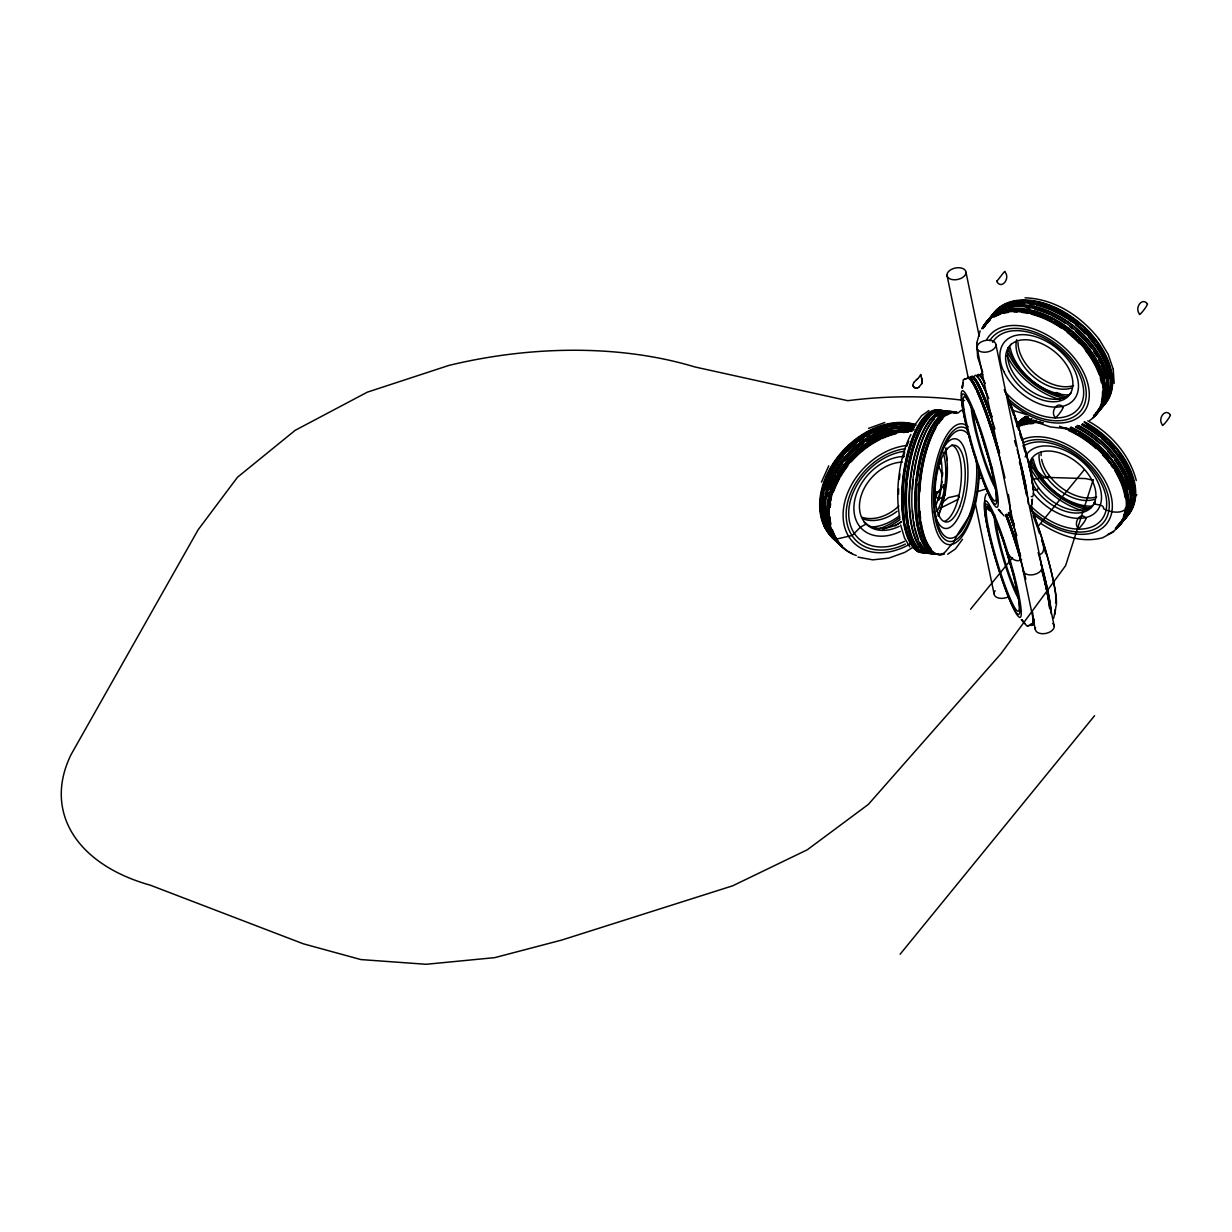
<?xml version="1.0" encoding="UTF-8"?>
<svg xmlns="http://www.w3.org/2000/svg" width="1232" height="1232" viewBox="0 0 1232 1232"><rect width="100%" height="100%" fill="white"/><g stroke="black" fill="none" stroke-linecap="round" stroke-linejoin="round"><path stroke-width="1.5" d="M912.712 385.539L913.744 382.474M936.212 497.605L936.72 493.401M922.183 383.552L921.705 378.532M945.16 494.479L944.544 488.904M945.267 493.909L945.344 492.122M922.291 382.983L918.656 387.449M962.577 385.447L962.346 387.864L963.255 379.841L966.904 378.486A71.795 8.008 73.4 0 1 983.09 405.944A71.795 8.008 73.4 0 1 1004.958 478.001M1031.985 501.963L1032.216 499.545L1031.446 507.122M1055.054 612.165L1055.27 609.732L1053.73 618.233M975.929 498.575C973.496 515.269 959.374 527.573 953.368 543.158C948.209 546.161 945.19 556.248 938.076 554.2M962.13 388.188L962.87 382.89M1031.677 504.519L1032.431 499.222M1054.746 614.722L1055.993 606.144A60.768 6.776 73.4 0 0 1049.695 565.611A60.768 6.776 73.4 0 0 1030.275 506.152M920.612 374.59L920.473 375.313M943.45 486.24L943.866 484.977M943.589 485.824L938.892 491.291M976.791 342.927L980.133 330.854M1093.231 479.648L1065.603 565.642L1000.738 653.992L868.314 804.434L807.253 849.803L732.686 885.808L561.838 940.031L494.74 957.634L426.195 964.286L360.899 959.574L303.288 943.789L150.242 885.161A199.784 121.075 -11.7 0 1 71.225 754.307L198.136 529.775L237.453 477.277L295.156 430.338L367.321 392.161L449.033 365.38A332.979 201.786 -11.7 0 1 694.802 366.936L847.77 400.693A304.427 184.477 -11.7 0 1 964.61 400.508M946.33 448.248L945.699 449.926L947.085 448.417M821.451 482.128L828.766 465.835M944.236 496.342L945.221 494.402M924.416 551.72L923.908 552.614L921.582 552.352L922.09 551.459L920.612 552.244L917.116 551.382M928.497 552.167L927.989 553.076L924.878 552.721M931.223 552.475L930.699 553.368L933.81 553.722L934.318 552.814A71.795 27.073 -83.6 0 1 909.847 483.344A71.795 27.073 -83.6 0 1 947.054 411.211M920.55 375.236L917.948 378.578M914.529 425.333L921.644 415.661L928.928 410.549M942.372 502.487L948.455 497.605L958.496 495.372M962.515 539.277L955.416 548.948L947.67 554.231M970.57 609.209L1012.535 557.742M1084.252 469.777L1037.359 527.281A54.316 6.052 73.4 0 0 1033.109 515.638M900.115 954.23L1094.586 715.7M1094.971 501.455C1090.243 506.198 1104.38 502.825 1103.579 508.739C1109.385 511.942 1121.105 514.529 1126.063 508.57L1125.247 508.369L1133.117 500.023M913.682 382.551L915.992 380.288M936.643 493.478L938.969 491.214M823.946 526.141L827.226 530.053M944.313 496.265L939.03 498.914M915.93 380.365L917.039 379.287M916.978 379.364L918.009 378.501M940.016 490.213L940.986 489.427M986.247 493.878C983.09 500.361 984.43 509.278 992.253 511.942M912.619 547.501L904.919 552.321L888.719 558.158L872.687 559.836L858.011 557.126M1113.743 531.67L1102.686 537.737C1081.296 543.589 1059.212 535.335 1041.271 523.754M940.155 508.277L958.65 499.099M830.183 531.747L827.75 530.545M831.646 533.117L830.892 533.487L833.325 534.703M833.848 535.196L833.078 535.566L837.021 538.954L852.267 535.443L860.598 526.973L866.604 523.831L864.171 522.122M917.486 387.895L918.718 387.372M868.56 428.366L884.761 422.514M975.744 492.122L986.57 488.858M1038.668 554.585C1045.691 554.446 1044.166 543.389 1041.533 539.739M1023.176 621.59L1021.651 619.696L1026.841 625.948L1030.63 625.086A71.795 8.008 73.4 0 0 1032.555 612.027M963.901 379.379L965.903 378.809M1027.611 625.995L1029.629 625.409M945.529 450.342L946.453 450.096M1032.662 479.279L1046.753 477.369L1085.623 478.586L1092.984 480.218M933.794 492.092L938.861 491.614M917.547 387.818L914.313 387.603L912.773 385.447M1025.055 297.836C1054.746 298.729 1081.45 316.532 1099.237 339.462M1065.849 428.674L1050.403 426.95L1034.172 421.436M934.78 553.83L937.105 554.092M1031.045 468.483C1036.713 466.836 1045.845 483.945 1048.894 475.244M914.822 387.71L916.131 387.911M937.737 498.714L939.092 498.837M1132.824 499.206L1136.859 494.633M1033.171 489.566L1037.175 490.274L1038.514 487.81M1004.018 515.838L998.598 509.509L1000.107 511.403M937.798 498.637L935.75 496.373M1087.794 420.836C1110.817 433.356 1129.652 454.901 1136.289 480.526M913.312 386.586L914.375 387.51M957.726 495.372L959.466 497.297M998.259 509.386L1001.785 513.421M1021.313 619.573L1024.839 623.608M1099.283 339.524L1108.184 354.354L1113.251 369.261M909.801 546.916L904.488 537.922L900.638 525.048M1021.605 559.682L1020.604 559.975C1014.49 563.27 1008.099 555.047 1006.344 550.242M943.804 485.054L944.097 487.934M921.505 378.055L920.689 374.513M982.736 372.141L977.669 357.249L976.745 343.112M1023.068 570.37L1023.499 571.833A9.625 5.837 -11.7 0 0 1034.187 574.512A9.625 5.837 -11.7 0 0 1042.056 567.444L1041.641 565.965A9.625 5.837 -11.7 0 0 1040.593 564.703M943.789 486.501L945.098 491.476M922.306 381.273L921.582 377.978M995.933 344.729A9.625 5.837 -11.7 0 1 982.043 351.998A9.625 5.837 -11.7 0 1 981.365 341.865A9.625 5.837 -11.7 0 1 995.933 344.729L1054.238 626.241M965.98 272.272A9.625 5.837 -11.7 0 1 952.074 279.556A9.625 5.837 -11.7 0 1 951.397 269.408A9.625 5.837 -11.7 0 1 965.98 272.272L979.194 336.09M976.961 347.67L1035.25 629.167M946.992 275.213L968.367 378.424M975.451 504.011L994.055 593.824M1113.266 369.415L1114.159 383.383M981.581 477.908A9.625 5.837 -11.7 0 1 979.147 478.493M1013.104 410.487A304.427 184.477 -11.7 0 1 1026.025 414.46M946.592 448.818A2.603 1.232 -77.4 0 1 945.483 450.835M1052.775 623.5A9.625 5.837 -11.7 0 1 1046.368 633.31A9.625 5.837 -11.7 0 1 1035.481 627.612M958.311 412.951A9.625 5.837 -11.7 0 1 963.901 409.332M1008.623 596.704A9.625 5.837 -11.7 0 1 997.104 597.535A9.625 5.837 -11.7 0 1 995.133 590.713M1025.809 416.401A71.795 45.584 39.5 0 0 1016.862 424.378A71.795 45.584 39.5 0 1 1028.412 416.816M1084.36 421.698A71.795 45.584 39.5 0 1 1124.785 518.349M1086.085 509.293A57.55 36.544 39.5 0 1 1030.152 461.769M1078.801 425.61A71.795 45.584 39.5 0 1 1118.086 525.186M1017.601 424.178A71.795 45.584 39.5 0 1 1028.489 418.202M1082.081 424.455A71.795 45.584 39.5 0 1 1122.506 521.105M1017.401 423.654A71.795 45.584 39.5 0 1 1026.857 416.17M1085.454 423.207A71.795 45.584 39.5 0 1 1124.277 518.965M1082.589 423.823A71.795 45.584 39.5 0 1 1120.258 522.537M1017.293 423.885A71.795 45.584 39.5 0 1 1027.242 416.893M1017.971 424.47A70.902 45.014 39.5 0 1 1020.419 422.145M1082.451 424.409A70.902 45.014 39.5 0 1 1133.132 495.403M1132.747 500.531A70.902 45.014 39.5 0 1 1127.003 514.961M1021.559 439.932A60.768 38.592 39.5 0 1 1092.953 464.218A60.768 38.592 39.5 0 1 1103.102 527.419A60.768 38.592 39.5 0 1 1033.494 514.144M1023.33 442.658A57.55 36.544 39.5 0 1 1092.045 466.866A57.55 36.544 39.5 0 1 1098.836 526.803A57.55 36.544 39.5 0 1 1030.907 509.571M1017.262 425.872A71.795 45.584 39.5 0 1 1033.648 420.127M1070.824 427.042A71.795 45.584 39.5 0 1 1117.732 526.88M1022.498 423.962A70.902 45.014 39.5 0 1 1029.013 421.76M1070.762 427.658A70.902 45.014 39.5 0 1 1126.787 491.275M1127.603 496.619A70.902 45.014 39.5 0 1 1124.369 517.04M1122.691 519.966A70.902 45.014 39.5 0 1 1117.101 526.264M1023.345 445.969A54.316 34.496 39.5 0 1 1089.535 466.635A54.316 34.496 39.5 0 1 1096.264 524.601A54.316 34.496 39.5 0 1 1030.26 505.459M1122.66 520.181A70.902 45.014 39.5 0 1 1120.211 522.507M1018.248 424.794A70.902 45.014 39.5 0 1 1028.982 418.88M1077.076 425.394A70.902 45.014 39.5 0 1 1127.48 513.267M1091.413 506.198A47.17 29.953 39.5 0 1 1033.263 459.105M1086.886 424.686A70.902 45.014 39.5 0 1 1106.12 438.992M1110.063 442.842A70.902 45.014 39.5 0 1 1115.006 448.263M1119.472 453.9A70.902 45.014 39.5 0 1 1127.496 466.959M1128.281 468.607A70.902 45.014 39.5 0 1 1133.317 483.36M1133.686 500.808A70.902 45.014 39.5 0 1 1131.623 507.569M1130.899 509.124A70.902 45.014 39.5 0 1 1127.203 514.776M1022.545 422.73A70.902 45.014 39.5 0 1 1025.825 421.267M1027.534 420.651A70.902 45.014 39.5 0 1 1030.676 419.742M1075.628 427.165A70.902 45.014 39.5 0 1 1099.883 443.659M1107.722 451.42A70.902 45.014 39.5 0 1 1112.434 456.964M1114.59 459.798A70.902 45.014 39.5 0 1 1123.415 474.505M1124.154 476.153A70.902 45.014 39.5 0 1 1128.435 489.273M1129.498 499.792A70.902 45.014 39.5 0 1 1129.328 503.087M1128.82 506.722A70.902 45.014 39.5 0 1 1126.741 513.482M1126.033 515.022A70.902 45.014 39.5 0 1 1118.764 524.262M1075.721 426.549A71.795 45.584 39.5 0 1 1125.709 478.139A71.795 45.584 39.5 0 1 1116.623 526.942M1017.493 424.871A71.795 45.584 39.5 0 1 1031.862 418.68M1119.026 524.586A70.902 45.014 39.5 0 1 1116.577 526.896M1025.363 423.284A70.902 45.014 39.5 0 1 1028.489 422.391M1070.254 428.289A70.902 45.014 39.5 0 1 1076.645 431.446M1079.833 433.233A70.902 45.014 39.5 0 1 1109.123 458.212M1113.559 464.033A70.902 45.014 39.5 0 1 1121.228 477.138M1121.982 478.786A70.902 45.014 39.5 0 1 1126.264 491.907M1127.234 499.006A70.902 45.014 39.5 0 1 1124.57 516.116M1123.846 517.671A70.902 45.014 39.5 0 1 1121.197 521.998M1016.739 426.503A71.795 45.584 39.5 0 1 1036.697 420.451M1070.315 427.658A71.795 45.584 39.5 0 1 1117.224 527.512M1018.556 426.226A71.795 45.584 39.5 0 1 1040.578 421.945M1065.449 427.627A71.795 45.584 39.5 0 1 1119.888 476.969A71.795 45.584 39.5 0 1 1115.976 529.021M1117.794 526.095A70.902 45.014 39.5 0 1 1115.33 528.405M1024.115 424.794A70.902 45.014 39.5 0 1 1032.293 422.976M1065.434 428.274A70.902 45.014 39.5 0 1 1125.632 496.989M1125.386 510.864A70.902 45.014 39.5 0 1 1123.322 517.625M1122.614 519.18A70.902 45.014 39.5 0 1 1120.92 522.106M1030.044 423.854A70.902 45.014 39.5 0 1 1033.525 423.423M1068.483 430.43A70.902 45.014 39.5 0 1 1095.941 448.433M1102.517 454.839A70.902 45.014 39.5 0 1 1109.585 463.155M1110.648 464.572A70.902 45.014 39.5 0 1 1112.896 467.775M1115.006 471.04A70.902 45.014 39.5 0 1 1125.109 497.62M1124.878 511.496A70.902 45.014 39.5 0 1 1123.445 516.639M1121.289 521.29A70.902 45.014 39.5 0 1 1116.069 527.912M1059.458 426.272A71.795 45.584 39.5 0 1 1120.72 480.465A71.795 45.584 39.5 0 1 1107.999 534.303M1018.048 426.842A71.795 45.584 39.5 0 1 1043.473 422.822M1127.727 514.144A70.902 45.014 39.5 0 1 1124.154 517.733M1084.222 422.283A70.902 45.014 39.5 0 1 1133.825 482.744M1134.903 493.262A70.902 45.014 39.5 0 1 1131.423 508.493M1081.942 425.04A70.902 45.014 39.5 0 1 1098.744 436.267M1101.608 438.654A70.902 45.014 39.5 0 1 1132.608 494.325M1132.223 501.147A70.902 45.014 39.5 0 1 1131.068 506.429M1129.143 511.265A70.902 45.014 39.5 0 1 1121.875 520.489M1025.132 456.933A45.107 28.644 39.5 0 1 1081.018 460.537A45.107 28.644 39.5 0 1 1093.2 514.345A45.107 28.644 39.5 0 1 1033.386 493.37M1028.766 466.959A38.623 24.517 39.5 0 1 1076.152 461.738A38.623 24.517 39.5 0 1 1086.347 511.018A38.623 24.517 39.5 0 1 1031.985 482.528M1090.613 508.339A54.778 34.789 39.5 0 1 1031.554 460.506M1096.619 496.835A38.623 24.517 39.5 0 1 1041.656 459.459M1041.132 455.594A38.623 24.517 39.5 0 1 1041.179 451.928M1094.586 499.314A38.623 24.517 39.5 0 1 1057.487 488.75A38.623 24.517 39.5 0 1 1039.13 454.392M1095.279 502.564A38.623 24.517 39.5 0 1 1052.174 501.131A38.623 24.517 39.5 0 1 1032.601 457.996M1082.928 510.849A60.306 38.3 39.5 0 1 1030.014 467.067M1037.914 528.744A54.316 6.052 73.4 0 1 1039.546 533.564M1041.687 540.201A54.316 6.052 73.4 0 1 1045.737 553.799M1030.46 506.645A57.55 6.422 73.4 0 1 1049.248 563.409A57.55 6.422 73.4 0 1 1055.516 602.956M1009.947 513.205A71.795 8.008 73.4 0 1 1014.352 525.125M1010.024 513.729A70.902 7.916 73.4 0 1 1014.367 525.494M1041.579 568.938A71.795 8.008 73.4 0 1 1049.88 609.008M1041.872 570.447A70.902 7.916 73.4 0 1 1046.399 589.527M1046.738 591.144A70.902 7.916 73.4 0 1 1048.817 602.448M1049.063 604.08A70.902 7.916 73.4 0 1 1049.618 608.3M1008.423 512.497A70.902 7.916 73.4 0 1 1013.366 525.787M1038.145 552.629A71.795 8.008 73.4 0 1 1051.266 613.921M1042.873 570.154A70.902 7.916 73.4 0 1 1049.818 602.155M1050.08 603.788A70.902 7.916 73.4 0 1 1050.619 607.992M1018.202 597.997A45.107 5.036 73.4 0 1 1001.678 553.26A45.107 5.036 73.4 0 1 994.748 514.853M1006.544 514.221A71.795 8.008 73.4 0 1 1020.543 555.909M1034.202 619.018A71.795 8.008 73.4 0 1 1031.631 624.793M1008.946 513.498A71.795 8.008 73.4 0 1 1016.847 535.643M1005.543 514.514A71.795 8.008 73.4 0 1 1025.84 579.209M1006.606 514.745A70.902 7.916 73.4 0 1 1020.435 555.909M1033.91 620.435A70.902 7.916 73.4 0 1 1031.4 623.946M1005.605 515.038A70.902 7.916 73.4 0 1 1020.989 561.546M1032.909 620.728A70.902 7.916 73.4 0 1 1030.383 624.239M1016.924 592.13A38.623 4.312 73.4 0 1 1004.188 558.666A38.623 4.312 73.4 0 1 996.549 523.739M1014.506 576.653A38.623 4.312 73.4 0 1 1002.971 537.968M991.129 317.486A71.795 45.584 39.5 0 1 1078.323 321.783A71.795 45.584 39.5 0 1 1101.747 407.068M987.186 322.26A71.795 45.584 39.5 0 1 1074.396 326.557A71.795 45.584 39.5 0 1 1097.804 411.842M988.849 320.243A71.795 45.584 39.5 0 1 1078.108 326.249A71.795 45.584 39.5 0 1 1096.696 411.904M989.234 321.306A71.795 45.584 39.5 0 1 1075.721 320.751A71.795 45.584 39.5 0 1 1101.223 407.7M989.373 319.612A71.795 45.584 39.5 0 1 1076.568 323.924A71.795 45.584 39.5 0 1 1099.991 409.209M1099.344 408.593A70.902 45.014 39.5 0 0 1101.793 406.283A70.902 45.014 39.5 0 1 1098.42 410.102M993.808 314.453A70.902 45.014 39.5 0 1 996.118 312.004M998.705 309.833A70.902 45.014 39.5 0 1 1006.405 305.598M1011.256 304.073A70.902 45.014 39.5 0 1 1024.87 302.841M1029.967 303.272A70.902 45.014 39.5 0 1 1109.647 377.161M1109.924 387.418A70.902 45.014 39.5 0 1 1107.337 397.813M1106.613 399.353A70.902 45.014 39.5 0 1 1103.964 403.68M1101.269 406.899A70.902 45.014 39.5 0 1 1098.821 409.224M999.583 309.463A70.902 45.014 39.5 0 1 1007.607 305.598M1012.381 304.335A70.902 45.014 39.5 0 1 1015.784 303.796M1029.444 303.904A70.902 45.014 39.5 0 1 1034.664 304.766M1036.405 305.136A70.902 45.014 39.5 0 1 1066.743 318.457M1068.267 319.473A70.902 45.014 39.5 0 1 1071.27 321.583M1075.705 324.986A70.902 45.014 39.5 0 1 1085.253 333.703M1089.011 337.737A70.902 45.014 39.5 0 1 1109.123 377.793M1109.185 389.882A70.902 45.014 39.5 0 1 1106.813 398.444M1105.304 401.478A70.902 45.014 39.5 0 1 1103.441 404.312M992.669 316.485A70.902 45.014 39.5 0 1 995.564 312.327M1001.878 306.706A70.902 45.014 39.5 0 1 1009.886 302.841M1014.66 301.578A70.902 45.014 39.5 0 1 1023.376 300.67M1028.304 300.808A70.902 45.014 39.5 0 1 1035.188 301.655M1038.684 302.379A70.902 45.014 39.5 0 1 1110.787 371.463M1111.618 376.807A70.902 45.014 39.5 0 1 1110.294 392.392M1106.69 400.154A70.902 45.014 39.5 0 1 1104.688 402.879M986.432 340.294A60.768 38.592 39.5 0 1 1057.703 341.942A60.768 38.592 39.5 0 1 1082.99 413.228A60.768 38.592 39.5 0 1 1007.807 400.523M989.758 340.725A57.55 36.544 39.5 0 1 1058.334 345.53A57.55 36.544 39.5 0 1 1079.371 412.458A57.55 36.544 39.5 0 1 1007.868 398.306M1103.04 404.774A70.902 45.014 39.5 0 1 1100.592 407.084M1001.354 307.322A70.902 45.014 39.5 0 1 1007.653 304.088M1009.362 303.472A70.902 45.014 39.5 0 1 1012.504 302.564M1015.815 301.902A70.902 45.014 39.5 0 1 1019.295 301.47M1027.796 301.424A70.902 45.014 39.5 0 1 1032.94 302.009M1038.16 302.995A70.902 45.014 39.5 0 1 1054.253 308.477M1055.855 309.201A70.902 45.014 39.5 0 1 1078.909 324.047M1084.406 328.975A70.902 45.014 39.5 0 1 1095.356 341.202M1097.558 344.205A70.902 45.014 39.5 0 1 1105.243 357.326M1105.997 358.974A70.902 45.014 39.5 0 1 1110.263 372.095M1111.095 377.423A70.902 45.014 39.5 0 1 1108.584 396.304M1107.06 399.337A70.902 45.014 39.5 0 1 1105.212 402.171M984.075 326.018A71.795 45.584 39.5 0 1 1071.286 330.33A71.795 45.584 39.5 0 1 1094.694 415.615M984.815 326.526A70.902 45.014 39.5 0 1 990.836 318.41M996.303 314.329A70.902 45.014 39.5 0 1 1002.833 311.388M1007.607 310.125A70.902 45.014 39.5 0 1 1011.01 309.571M1021.266 309.34A70.902 45.014 39.5 0 1 1103.379 378.409M1103.733 380.01A70.902 45.014 39.5 0 1 1104.796 388.835M1104.411 395.657A70.902 45.014 39.5 0 1 1098.682 410.087M992.607 342.311A54.316 34.496 39.5 0 1 1059.166 348.363A54.316 34.496 39.5 0 1 1074.966 412.073A54.316 34.496 39.5 0 1 1004.835 391.591M987.925 322.753A70.902 45.014 39.5 0 1 990.574 318.426M995.194 313.513A70.902 45.014 39.5 0 1 1074.042 327.004A70.902 45.014 39.5 0 1 1104.442 402.002M1068.375 394.918A47.17 29.953 39.5 0 1 1010.225 347.824M1098.159 410.672A70.902 45.014 39.5 0 1 1095.71 412.982M995.071 314.222A70.902 45.014 39.5 0 1 997.966 312.312M1001.123 310.68A70.902 45.014 39.5 0 1 1004.496 309.371M1009.27 308.108A70.902 45.014 39.5 0 1 1012.673 307.553M1026.333 307.677A70.902 45.014 39.5 0 1 1029.798 308.2M1035.049 309.324A70.902 45.014 39.5 0 1 1049.387 314.376M1050.988 315.115A70.902 45.014 39.5 0 1 1065.156 323.231M1069.653 326.465A70.902 45.014 39.5 0 1 1072.595 328.759M1075.444 331.162A70.902 45.014 39.5 0 1 1091.552 348.533M1093.8 351.721A70.902 45.014 39.5 0 1 1096.896 356.633M1098.728 359.944A70.902 45.014 39.5 0 1 1100.376 363.224M1101.115 364.872A70.902 45.014 39.5 0 1 1105.397 377.993M1106.228 383.337A70.902 45.014 39.5 0 1 1106.29 391.822M1105.381 397.212A70.902 45.014 39.5 0 1 1103.703 402.202M985.739 324.016A71.795 45.584 39.5 0 1 1074.997 330.022A71.795 45.584 39.5 0 1 1093.585 415.677A70.902 45.014 39.5 0 0 1098.159 410.718M984.291 327.142A70.902 45.014 39.5 0 1 985.985 324.216M997.335 314.098A70.902 45.014 39.5 0 1 1000.6 312.62M1007.083 310.741A70.902 45.014 39.5 0 1 1012.242 310.017M1022.437 310.11A70.902 45.014 39.5 0 1 1027.627 310.834M1031.122 311.542A70.902 45.014 39.5 0 1 1052.005 319.334M1055.208 321.059A70.902 45.014 39.5 0 1 1062.985 325.879M1064.479 326.911A70.902 45.014 39.5 0 1 1070.408 331.393M1073.272 333.795A70.902 45.014 39.5 0 1 1077.369 337.522M1078.678 338.8A70.902 45.014 39.5 0 1 1100.299 370.817M1101.485 374.143A70.902 45.014 39.5 0 1 1102.856 379.04M1103.225 380.642A70.902 45.014 39.5 0 1 1104.272 389.451M1103.903 396.288A70.902 45.014 39.5 0 1 1102.732 401.57M983.567 326.649A71.795 45.584 39.5 0 1 1070.762 330.946A71.795 45.584 39.5 0 1 1094.17 416.247M982.32 328.159A71.795 45.584 39.5 0 1 1069.515 332.455A71.795 45.584 39.5 0 1 1092.938 417.74M983.044 328.651A70.902 45.014 39.5 0 1 985.708 324.324M994.532 316.455A70.902 45.014 39.5 0 1 1001.077 313.513M1002.617 313.036A70.902 45.014 39.5 0 1 1007.53 311.942M1010.995 311.527A70.902 45.014 39.5 0 1 1101.978 382.151M1103.025 390.96A70.902 45.014 39.5 0 1 1093.554 416.016M985.184 324.955A70.902 45.014 39.5 0 1 989.804 320.058M994.024 317.086A70.902 45.014 39.5 0 1 1000.553 314.145M1003.68 313.251A70.902 45.014 39.5 0 1 1008.731 312.327M1014.044 311.973A70.902 45.014 39.5 0 1 1017.309 312.019M1022.391 312.451A70.902 45.014 39.5 0 1 1027.611 313.298M1031.107 314.098A70.902 45.014 39.5 0 1 1061.214 328.005M1067.189 332.378A70.902 45.014 39.5 0 1 1079.478 343.574M1085.454 350.473A70.902 45.014 39.5 0 1 1099.16 374.62M1100.238 377.916A70.902 45.014 39.5 0 1 1101.454 382.767M1102.501 391.591A70.902 45.014 39.5 0 1 1101.439 401.986M1099.052 408.531A70.902 45.014 39.5 0 1 1097.358 411.457M981.796 328.79A71.795 45.584 39.5 0 1 1071.055 334.796A71.795 45.584 39.5 0 1 1089.642 420.451M1071.532 388.034A38.623 24.517 39.5 0 1 1032.524 375.837A38.623 24.517 39.5 0 1 1016.708 339.709M1065.849 396.812A54.778 34.789 39.5 0 1 1007.945 347.578M1071.301 392.608A38.623 24.517 39.5 0 1 1026.117 387.572A38.623 24.517 39.5 0 1 1011.287 343.99M1059.212 395.457A57.55 36.544 39.5 0 1 1055.916 394.332M1059.813 393.655A54.316 34.496 39.5 0 1 1056.271 392.5M1073.58 385.57A38.623 24.517 39.5 0 1 1037.467 375.791A38.623 24.517 39.5 0 1 1018.032 342.45M1059.89 399.568A60.306 38.3 39.5 0 1 1006.975 355.802M1063.031 398.028A57.55 36.544 39.5 0 1 1008.592 353.938M977.346 375.36A71.795 8.008 73.4 0 1 985.23 383.491M980.564 374.405A71.795 8.008 73.4 0 1 982.566 373.835M980.826 375.252A70.902 7.916 73.4 0 1 982.813 374.682M1008.022 400.477A54.316 6.052 73.4 0 1 1010.055 405.451M1010.64 406.976A54.316 6.052 73.4 0 1 1013.705 415.261M1014.321 417.001A54.316 6.052 73.4 0 1 1018.633 430.014M1019.665 433.387A54.316 6.052 73.4 0 1 1021.205 438.515M1023.145 445.291A54.316 6.052 73.4 0 1 1024.962 451.99M974.974 456.733A60.768 6.776 73.4 0 1 966.381 394.841A60.768 6.776 73.4 0 1 997.473 494.386A60.768 6.776 73.4 0 1 975.482 458.396M1004.203 389.682A57.55 6.422 73.4 0 1 1022.591 440.163A57.55 6.422 73.4 0 1 1032.909 488.596M1005.066 391.129A60.768 6.776 73.4 0 1 1027.534 459.028A60.768 6.776 73.4 0 1 1031.23 496.45M971.324 377.161A71.795 8.008 73.4 0 1 991.929 416.724M973.573 377.439A70.902 7.916 73.4 0 1 991.929 417.078M979.132 427.504A54.316 6.052 73.4 0 1 994.409 500.839A54.316 6.052 73.4 0 1 965.842 419.635A54.316 6.052 73.4 0 1 978.516 425.748M977.607 376.207A70.902 7.916 73.4 0 1 984.522 382.536M1019.418 462.231A71.795 8.008 73.4 0 1 1020.281 465.604M1020.727 467.452A71.795 8.008 73.4 0 1 1023.9 481.45M1024.316 483.498A71.795 8.008 73.4 0 1 1026.271 494.556M1022.221 474.274A70.902 7.916 73.4 0 1 1025.178 488.75M976.791 376.484A70.902 7.916 73.4 0 1 986.57 393.686M974.543 376.207A71.795 8.008 73.4 0 1 988.726 398.552M972.572 377.731A70.902 7.916 73.4 0 1 975.852 381.781M976.653 383.121A70.902 7.916 73.4 0 1 990.928 417.371M970.323 377.469A71.795 8.008 73.4 0 1 994.932 428.952M967.905 378.178A71.795 8.008 73.4 0 1 999.552 452.899M1011.118 511.049A71.795 8.008 73.4 0 1 1008.577 514.606M970.154 378.455A70.902 7.916 73.4 0 1 976.868 388.881M977.808 390.883A70.902 7.916 73.4 0 1 999.429 452.822M1010.317 513.19A70.902 7.916 73.4 0 1 1008.33 513.744M969.153 378.763A70.902 7.916 73.4 0 1 975.867 389.189M976.807 391.175A70.902 7.916 73.4 0 1 998.428 453.114M1008.361 494.432A71.795 8.008 73.4 0 1 1007.56 514.899M1014.552 440.625A71.795 8.008 73.4 0 1 1016.123 446.03M1017.124 449.588A71.795 8.008 73.4 0 1 1028.212 503.734M1021.544 466.836A70.902 7.916 73.4 0 1 1026.179 488.442M993.87 481.943A38.623 4.312 73.4 0 1 979.717 443.628A38.623 4.312 73.4 0 1 973.788 410.749M995.148 487.81A45.107 5.036 73.4 0 1 980.256 448.725A45.107 5.036 73.4 0 1 971.34 407.931M992.638 469.577A38.623 4.312 73.4 0 1 981.55 434.557M944.513 553.907A71.795 27.073 -83.6 0 1 919.934 484.469A71.795 27.073 -83.6 0 1 957.141 412.335M935.319 553.63A71.795 27.073 -83.6 0 1 912.773 481.327A71.795 27.073 -83.6 0 1 949.764 411.519M933.101 553.753A71.795 27.073 -83.6 0 1 916.731 474.659A71.795 27.073 -83.6 0 1 952.875 411.858M943.543 553.799A71.795 27.073 -83.6 0 1 918.964 484.361A71.795 27.073 -83.6 0 1 956.171 412.227M934.072 553.861A71.795 27.073 -83.6 0 1 918.256 471.071A71.795 27.073 -83.6 0 1 956.525 413.197M927.819 548.502A70.902 26.734 -83.6 0 1 922.537 539.57M921.906 537.968A70.902 26.734 -83.6 0 1 918.718 526.772M918.394 525.155A70.902 26.734 -83.6 0 1 916.978 484.084M917.347 480.372A70.902 26.734 -83.6 0 1 925.771 442.565M926.387 440.917A70.902 26.734 -83.6 0 1 931.715 429.136M932.516 427.689A70.902 26.734 -83.6 0 1 943.774 414.614M946.669 413.151A70.902 26.734 -83.6 0 1 952.013 412.474M933.225 552.875A70.902 26.734 -83.6 0 1 916.747 477.046A70.902 26.734 -83.6 0 1 951.042 412.366M975.96 457.288A54.316 20.482 -83.6 0 1 953.922 537.46A54.316 20.482 -83.6 0 1 936.212 474.443A54.316 20.482 -83.6 0 1 970.446 437.668M931.115 548.871A70.902 26.734 -83.6 0 1 922.46 529.159M922.013 527.142A70.902 26.734 -83.6 0 1 921.12 522.168M920.627 518.672A70.902 26.734 -83.6 0 1 919.919 511.357M919.765 491.83A70.902 26.734 -83.6 0 1 935.827 428.058M938.722 423.5A70.902 26.734 -83.6 0 1 942.742 418.587M947.085 414.984A70.902 26.734 -83.6 0 1 949.98 413.521M953.553 412.766A70.902 26.734 -83.6 0 1 957.018 413.213M979.286 469.515A60.768 22.915 -83.6 0 1 951.15 544.544A60.768 22.915 -83.6 0 1 933.394 476.645A60.768 22.915 -83.6 0 1 968.075 426.657M978.377 464.941A57.55 21.699 -83.6 0 1 953.306 541.048A57.55 21.699 -83.6 0 1 934.78 478.971A57.55 21.699 -83.6 0 1 967.875 429.752M943.019 448.479A45.107 17.017 -83.6 0 1 966.365 455.717A45.107 17.017 -83.6 0 1 957.587 518.764A45.107 17.017 -83.6 0 1 934.241 511.526M930.145 548.764A70.902 26.734 -83.6 0 1 918.949 511.249M918.579 500.762A70.902 26.734 -83.6 0 1 949.01 413.413M950.796 412.889A70.902 26.734 -83.6 0 1 956.047 413.105M929.498 552.968A71.795 27.073 -83.6 0 1 906.952 480.665A71.795 27.073 -83.6 0 1 943.943 410.857M917.917 547.408A70.902 26.734 -83.6 0 1 912.635 538.461M912.003 536.875A70.902 26.734 -83.6 0 1 908.816 525.664M908.508 524.062A70.902 26.734 -83.6 0 1 907.075 482.99M907.445 479.279A70.902 26.734 -83.6 0 1 915.869 441.472M916.485 439.809A70.902 26.734 -83.6 0 1 921.813 428.028M922.629 426.58A70.902 26.734 -83.6 0 1 929.544 417.109M936.782 412.042A70.902 26.734 -83.6 0 1 943.82 411.75M930.129 552.521A70.902 26.734 -83.6 0 1 920.073 542.557M918.471 539.123A70.902 26.734 -83.6 0 1 915.083 528.343M914.637 526.31A70.902 26.734 -83.6 0 1 913.744 521.352M913.251 517.84A70.902 26.734 -83.6 0 1 912.542 510.525M912.481 489.181A70.902 26.734 -83.6 0 1 913.266 479.926M913.944 474.412A70.902 26.734 -83.6 0 1 934.349 418.849M936.797 416.385A70.902 26.734 -83.6 0 1 942.603 412.705M927.403 552.213A70.902 26.734 -83.6 0 1 910.648 478.709A70.902 26.734 -83.6 0 1 943.45 411.642M920.674 550.535A70.902 26.734 -83.6 0 1 907.707 470.008A70.902 26.734 -83.6 0 1 942.85 411.642M923.215 552.644A71.795 27.073 -83.6 0 1 906.829 473.565A71.795 27.073 -83.6 0 1 942.973 410.749M920.874 552.383A71.795 27.073 -83.6 0 1 904.504 473.304A71.795 27.073 -83.6 0 1 940.647 410.487M914.621 547.039A70.902 26.734 -83.6 0 1 905.52 525.294M904.627 520.335A70.902 26.734 -83.6 0 1 904.827 473.396M905.089 471.579A70.902 26.734 -83.6 0 1 913.174 439.439M913.882 437.622A70.902 26.734 -83.6 0 1 932.039 412.32M918.687 550.889A70.902 26.734 -83.6 0 1 902.979 480.665A70.902 26.734 -83.6 0 1 932.501 411.58M923.415 552.737A71.795 27.073 -83.6 0 1 902.933 477.847A71.795 27.073 -83.6 0 1 939.677 410.379M951.643 445.014A38.623 14.568 -83.6 0 1 961.022 482.528A38.623 14.568 -83.6 0 1 944.836 521.167M898.559 494.278A57.55 21.699 -83.6 0 1 898.667 488.765M899.329 479.433A57.55 21.699 -83.6 0 1 900.007 473.827M903.21 457.611A57.55 21.699 -83.6 0 1 904.642 452.56M906.783 446.277A57.55 21.699 -83.6 0 1 908.816 441.349M899.884 517.994A60.768 22.915 -83.6 0 1 910.91 434.496M942.988 452.129A38.623 14.568 -83.6 0 1 936.951 511.511M945.729 452.067A47.17 17.787 -83.6 0 1 937.983 515.299M941.233 460.383A38.623 14.568 -83.6 0 1 936.489 503.888M945.714 448.078A60.306 22.746 -83.6 0 1 946.854 460.368M946.946 467.944A60.306 22.746 -83.6 0 1 946.854 471.794M946.268 480.495A60.306 22.746 -83.6 0 1 945.683 485.731M945.206 489.166A60.306 22.746 -83.6 0 1 944.651 492.615M944.02 496.019A60.306 22.746 -83.6 0 1 938.353 516.331M942.649 472.457A54.316 20.482 -83.6 0 1 942.465 475.952M942.018 481.281A54.316 20.482 -83.6 0 1 938.769 500.254M856.286 555.54A71.795 52.576 -46.7 0 1 835.773 484.546A71.795 52.576 -46.7 0 1 912.05 431.339M840.193 544.991A71.795 52.576 -46.7 0 1 837.729 469.762A71.795 52.576 -46.7 0 1 913.744 428.089M844.613 548.625A71.795 52.576 -46.7 0 1 837.621 474.289A71.795 52.576 -46.7 0 1 913.543 429.429M842.38 547.054A71.795 52.576 -46.7 0 1 839.315 472.811A71.795 52.576 -46.7 0 1 914.067 429.922M938.414 466.081A54.316 39.794 -46.7 0 1 942.264 476.26M904.658 541.279A54.316 39.794 -46.7 0 1 848.694 513.436A54.316 39.794 -46.7 0 1 904.673 451.282M939.138 461.276A57.55 42.15 -46.7 0 1 941.186 464.356M905.428 544.036A57.55 42.15 -46.7 0 1 846.138 514.529A57.55 42.15 -46.7 0 1 905.443 448.694M910.171 543.928A60.768 44.506 -46.7 0 1 843.119 516.886A60.768 44.506 -46.7 0 1 906.69 445.522M900.361 531.454A45.107 33.048 -46.7 0 1 853.945 506.29A45.107 33.048 -46.7 0 1 904.411 456.441M899.221 526.326A38.623 28.29 -46.7 0 1 859.474 504.92A38.623 28.29 -46.7 0 1 902.409 462.108M839.808 544.097A71.795 52.576 -46.7 0 1 834.603 466.789A71.795 52.576 -46.7 0 1 914.283 425.81M831.708 535.273A70.902 51.929 -46.7 0 1 828.828 531.007M827.211 527.943A70.902 51.929 -46.7 0 1 824.685 521.259M823.192 514.067A70.902 51.929 -46.7 0 1 822.745 506.367M822.914 502.425A70.902 51.929 -46.7 0 1 823.284 498.868M825.117 489.766A70.902 51.929 -46.7 0 1 842.965 456.471M847.939 451.004A70.902 51.929 -46.7 0 1 856.194 443.535M859.074 441.302A70.902 51.929 -46.7 0 1 863.57 438.176M866.65 436.251A70.902 51.929 -46.7 0 1 869.761 434.465M872.903 432.848A70.902 51.929 -46.7 0 1 887.179 427.489M890.721 426.672A70.902 51.929 -46.7 0 1 896.049 425.81M910.294 425.918A70.902 51.929 -46.7 0 1 913.898 426.58M838.253 542.065A70.902 51.929 -46.7 0 1 834.849 538.23M828.351 525.941A70.902 51.929 -46.7 0 1 826.949 520.674M827.365 496.373A70.902 51.929 -46.7 0 1 828.258 492.723M829.336 489.089A70.902 51.929 -46.7 0 1 835.696 474.505M836.59 472.949A70.902 51.929 -46.7 0 1 842.642 463.771M844.921 460.845A70.902 51.929 -46.7 0 1 863.678 443.181M866.697 441.133A70.902 51.929 -46.7 0 1 892.091 430.014M899.191 428.767A70.902 51.929 -46.7 0 1 904.427 428.366M909.709 428.474A70.902 51.929 -46.7 0 1 913.42 428.875M835.927 537.706A70.902 51.929 -46.7 0 1 832.324 529.683M830.907 524.432A70.902 51.929 -46.7 0 1 829.937 516.963M830.168 507.353A70.902 51.929 -46.7 0 1 830.645 503.765M833.848 491.214A70.902 51.929 -46.7 0 1 839.67 478.247M840.547 476.692A70.902 51.929 -46.7 0 1 847.739 466.035M851.266 461.769A70.902 51.929 -46.7 0 1 880.002 439.547M881.758 438.715A70.902 51.929 -46.7 0 1 896.064 433.756M903.148 432.509A70.902 51.929 -46.7 0 1 908.4 432.109M839.377 542.804A70.902 51.929 -46.7 0 1 835.419 537.214M834.572 535.704A70.902 51.929 -46.7 0 1 831.8 529.19M830.383 523.939A70.902 51.929 -46.7 0 1 829.413 516.47M829.644 506.86A70.902 51.929 -46.7 0 1 831.23 497.805M832.786 492.353A70.902 51.929 -46.7 0 1 895.541 433.264M900.854 432.247A70.902 51.929 -46.7 0 1 907.876 431.616M852.482 553.738A71.795 52.576 -46.7 0 1 836.189 482.02A71.795 52.576 -46.7 0 1 911.526 430.846M838.114 541.633A70.902 51.929 -46.7 0 1 834.156 536.028M833.325 534.534A70.902 51.929 -46.7 0 1 831.153 529.698M828.073 511.388A70.902 51.929 -46.7 0 1 829.198 500.269M829.983 496.619A70.902 51.929 -46.7 0 1 830.969 492.969M831.523 491.168A70.902 51.929 -46.7 0 1 837.036 478.17M838.776 475.013A70.902 51.929 -46.7 0 1 855.932 453.422M862.954 447.432A70.902 51.929 -46.7 0 1 894.278 432.078M896.049 431.693A70.902 51.929 -46.7 0 1 903.148 430.646M842.442 545.899A70.902 51.929 -46.7 0 1 839.931 543.635M833.633 535.535A70.902 51.929 -46.7 0 1 830.63 529.206M829.49 525.787A70.902 51.929 -46.7 0 1 828.612 522.26M827.565 512.851A70.902 51.929 -46.7 0 1 830.445 492.477M830.999 490.675A70.902 51.929 -46.7 0 1 893.754 431.585M895.525 431.2A70.902 51.929 -46.7 0 1 902.625 430.153M838.037 541.849A70.902 51.929 -46.7 0 1 835.604 539.462M833.386 536.844A70.902 51.929 -46.7 0 1 840.778 462.955A70.902 51.929 -46.7 0 1 913.79 427.781M838.73 543.605A71.795 52.576 -46.7 0 1 836.898 467.405A71.795 52.576 -46.7 0 1 914.129 427.011M826.687 527.45A70.902 51.929 -46.7 0 1 824.162 520.766M822.945 515.423A70.902 51.929 -46.7 0 1 822.221 505.875M822.391 501.932A70.902 51.929 -46.7 0 1 823.715 492.923M824.593 489.273A70.902 51.929 -46.7 0 1 895.525 425.317M900.777 424.917A70.902 51.929 -46.7 0 1 904.18 424.932M909.77 425.425A70.902 51.929 -46.7 0 1 913.389 426.087M839.285 543.605A71.795 52.576 -46.7 0 1 834.711 465.311A71.795 52.576 -46.7 0 1 915.53 425.748M838.022 542.419A71.795 52.576 -46.7 0 1 834.095 463.17A71.795 52.576 -46.7 0 1 916.023 425.071M824.054 522.999A70.902 51.929 -46.7 0 1 821.421 512.389M821.297 498.975A70.902 51.929 -46.7 0 1 821.775 495.387M822.452 491.753A70.902 51.929 -46.7 0 1 828.335 474.674M831.677 468.314A70.902 51.929 -46.7 0 1 855.855 440.733M860.275 437.514A70.902 51.929 -46.7 0 1 871.132 431.169M872.872 430.338A70.902 51.929 -46.7 0 1 885.408 425.825M887.179 425.379A70.902 51.929 -46.7 0 1 890.721 424.655M896.034 423.947A70.902 51.929 -46.7 0 1 901.239 423.716M902.917 423.746A70.902 51.929 -46.7 0 1 906.66 424.008M829.413 533.102A70.902 51.929 -46.7 0 1 821.513 515.561M820.774 498.483A70.902 51.929 -46.7 0 1 890.212 424.162M895.525 423.454A70.902 51.929 -46.7 0 1 900.715 423.223M904.273 423.346A70.902 51.929 -46.7 0 1 907.984 423.746M837.498 541.926A71.795 52.576 -46.7 0 1 833.571 462.678A71.795 52.576 -46.7 0 1 915.499 424.578M899.36 515.854A47.17 34.542 -46.7 0 1 871.455 527.111M899.237 517.948A54.778 40.117 -46.7 0 1 878.57 528.851M898.867 506.059A38.623 28.29 -46.7 0 1 861.584 517.132M900.068 519.519A57.55 42.15 -46.7 0 1 882.82 529.421M901.316 521.506A60.306 44.167 -46.7 0 1 894.971 525.941M901.408 522.014A38.623 28.29 -46.7 0 1 865.495 523.323M897.096 511.265A38.623 28.29 -46.7 0 1 863.632 519.072M997.073 280.804L997.042 282.082C1002.34 289.566 1010.209 277.908 1005.096 272.21C1005.99 268.314 998.967 279.279 997.073 280.804M1063.093 407.438C1062.816 409.994 1054.007 420.728 1055.069 417.263C1050.003 411.611 1057.826 400 1063.093 407.438M1086.054 518.364C1085.792 520.92 1076.968 531.654 1078.046 528.189C1072.98 522.537 1080.803 510.926 1086.054 518.364M1147.423 303.996C1147.146 306.552 1138.337 317.286 1139.415 313.821C1134.349 308.154 1142.156 296.558 1147.423 303.996M1170.4 414.922C1170.123 417.479 1161.314 428.212 1162.392 424.747C1157.325 419.08 1165.133 407.484 1170.4 414.922M987.001 525.171A60.768 6.776 73.4 0 0 1019.11 617.124A60.768 6.776 73.4 0 0 1002.124 535.135A60.768 6.776 73.4 0 0 987.001 525.171M987.356 527.111A57.55 6.422 73.4 0 0 1017.755 614.198A57.55 6.422 73.4 0 0 1001.678 536.551A57.55 6.422 73.4 0 0 987.356 527.111M988.68 528.774A54.316 6.052 73.4 0 0 1017.37 610.98A54.316 6.052 73.4 0 0 1002.186 537.691A54.316 6.052 73.4 0 0 988.68 528.774M1003.757 371.448A45.107 28.644 39.5 0 0 1071.609 401.971A45.107 28.644 39.5 0 0 1042.118 339.216A45.107 28.644 39.5 0 0 1003.757 371.448M1008.946 371.263A38.623 24.517 39.5 0 0 1067.02 397.382A38.623 24.517 39.5 0 0 1041.779 343.666A38.623 24.517 39.5 0 0 1008.946 371.263M964.302 416.924A57.55 6.422 73.4 0 0 994.701 504.011A57.55 6.422 73.4 0 0 978.624 426.364A57.55 6.422 73.4 0 0 964.302 416.924M959.713 506.475A38.623 14.568 -83.6 0 0 955.447 445.445A38.623 14.568 -83.6 0 0 935.242 498.898A38.623 14.568 -83.6 0 0 959.713 506.475"/></g></svg>
